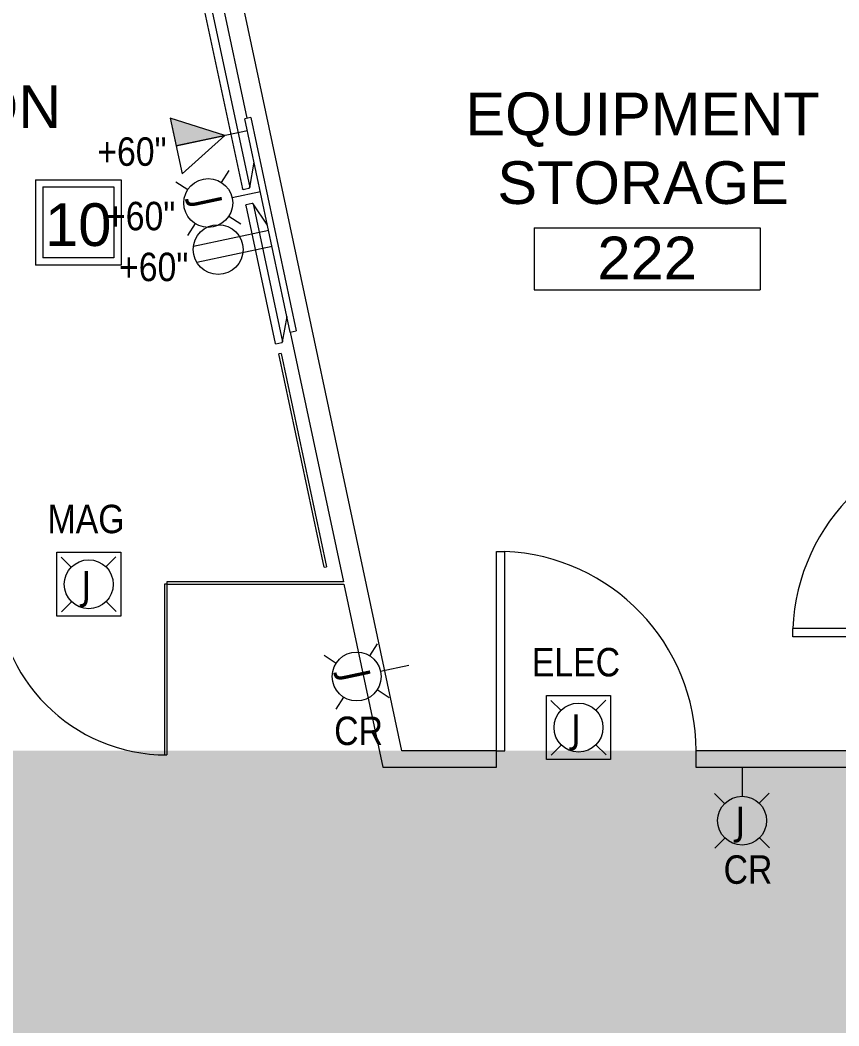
# Model space of a CAD drawing. Header units: inches. Extents: x 1 to 4284, y -575 to 745.
# Drawn here: x 1778.3 to 1950.9, y 79.5 to 291.7 of the extents above; entities that cross this region are included whole.
import ezdxf

# ---------------------------------------------------------------- set-up
doc = ezdxf.new("R2010")
doc.units = ezdxf.units.IN
doc.header["$MEASUREMENT"] = 0
for name, color, linetype, lineweight in [('A-ANNO-NOTE', 131, 'Continuous', 20), ('A-AREA-IDEN', 2, 'Continuous', 20), ('A-DETL-GENF', 92, 'Continuous', 9), ('A-DOOR', 31, 'Continuous', 9), ('E-COMM-IDEN', 2, 'Continuous', 9), ('E-ELEC-FIXT-IDEN', 2, 'Continuous', 9), ('I-WALL', 2, 'Continuous', 13), ('Q-CASE', 31, 'Continuous', 9), ('Q-SPCQ', 91, 'Continuous', 9)]:
    doc.layers.add(name, color=color, linetype=linetype, lineweight=lineweight)
doc.styles.add('Arial', font='arial.ttf', dxfattribs={"height": 9})
doc.styles.add('Arial_2', font='arial.ttf', dxfattribs={"width": 0.85, "height": 6})
doc.styles.add('Tahoma', font='tahoma.ttf', dxfattribs={"height": 6})

# ---------------------------------------------------------------- blocks, each defined once
blk = doc.blocks.new('Double-Glass - No Frame - 72_ x 96_-2337218-New Construction - Tel_Data_Elec Plan')
at = {"layer": 'A-DOOR', "color": 250, "lineweight": 20}
for p, q in [((-36, -0.25), (-36, -36.25)), ((-36, -0.25), (-35.5, -0.25)), ((-35.5, -0.25), (-35.5, -36.25)), ((35.5, -0.25), (35.5, -36.25)), ((36, -0.25), (35.5, -0.25)), ((36, -0.25), (36, -36.25)), ((-36, -36.25), (-35.5, -36.25))]:
    blk.add_line(p, q, dxfattribs=at)
at = {"layer": 'A-DOOR'}
for centre, start, end in [((-36, -0.25), 270, 360), ((36, -0.25), 180, 270)]:
    blk.add_arc(centre, 36, start, end, dxfattribs=at)
blk = doc.blocks.new('Single-Flush - 42_ x 96_ 2-2395101-New Construction - Tel_Data_Elec Plan')
at = {"layer": 'A-DOOR', "color": 250, "lineweight": 20}
for p, q in [((19.25, -1.75), (19.25, -43.78)), ((21, -1.75), (19.25, -1.75)), ((21, -1.75), (21, -43.78)), ((21, -43.78), (19.25, -43.78))]:
    blk.add_line(p, q, dxfattribs=at)
at = {"layer": 'A-DOOR'}
blk.add_arc((21, -1.75), 42.07, 180, 267.6158, dxfattribs=at)
blk = doc.blocks.new('Single-Flush - 42_ x 96_ 2-2395189-New Construction - Tel_Data_Elec Plan')
at = {"layer": 'A-DOOR', "color": 250, "lineweight": 20}
for p, q in [((19.25, -4), (19.25, -46.03)), ((21, -4), (19.25, -4)), ((21, -4), (21, -46.03)), ((21, -46.03), (19.25, -46.03))]:
    blk.add_line(p, q, dxfattribs=at)
at = {"layer": 'A-DOOR'}
blk.add_arc((21, -4), 42.07, 180, 267.6158, dxfattribs=at)
blk = doc.blocks.new('SPEC-EQUIP-TV - 48_ LCD vertical-2437393-New Construction - Tel_Data_Elec Plan')
at = {"layer": 'Q-SPCQ'}
for p, q in [((14.88, 0), (-14.87, 0)), ((-15, -0.12), (-15, -0.75)), ((-15, -0.75), (-15, -1.37)), ((-14.9, -1.57), (-9.86, -3.61)), ((14.9, -1.57), (-14.9, -1.57)), ((9.86, -3.61), (14.9, -1.57)), ((15, -0.75), (15, -0.12)), ((15, -1.37), (15, -0.75))]:
    blk.add_line(p, q, dxfattribs=at)
for points, knots in [([(-15, -0.12), (-15, -0.11), (-15, -0.1), (-14.99, -0.08), (-14.98, -0.06), (-14.98, -0.05), (-14.97, -0.04), (-14.96, -0.03), (-14.95, -0.03), (-14.94, -0.02), (-14.93, -0.01), (-14.92, -0.01), (-14.9, 0), (-14.89, 0), (-14.87, 0)], [0, 0, 0, 0, 0.166667, 0.25, 0.333333, 0.416667, 0.458333, 0.5, 0.583333, 0.666667, 0.708333, 0.75, 0.833333, 1, 1, 1, 1]), ([(14.88, 0), (14.89, 0), (14.9, 0), (14.92, -0.01), (14.94, -0.02), (14.94, -0.02), (14.95, -0.03), (14.96, -0.03), (14.97, -0.04), (14.98, -0.05), (14.98, -0.06), (14.99, -0.08), (15, -0.1), (15, -0.11), (15, -0.12)], [-1, -1, -1, -1, -0.833333, -0.75, -0.666667, -0.625, -0.583333, -0.5, -0.458333, -0.416667, -0.333333, -0.25, -0.166667, 0, 0, 0, 0]), ([(-15, -1.37), (-15, -1.38), (-15, -1.41), (-14.99, -1.44), (-14.98, -1.46), (-14.98, -1.48), (-14.97, -1.49), (-14.97, -1.5), (-14.96, -1.51), (-14.95, -1.52), (-14.94, -1.53), (-14.93, -1.54), (-14.92, -1.56), (-14.9, -1.57), (-14.9, -1.57)], [0, 0, 0, 0, 0.125, 0.25, 0.375, 0.4375, 0.5, 0.53125, 0.5625, 0.625, 0.6875, 0.75, 0.875, 1, 1, 1, 1]), ([(14.9, -1.57), (14.9, -1.57), (14.92, -1.56), (14.93, -1.54), (14.94, -1.53), (14.95, -1.52), (14.96, -1.51), (14.97, -1.49), (14.98, -1.48), (14.98, -1.47), (14.99, -1.45), (14.99, -1.43), (15, -1.41), (15, -1.38), (15, -1.37)], [0, 0, 0, 0, 0.125, 0.25, 0.3125, 0.375, 0.4375, 0.5, 0.5625, 0.625, 0.6875, 0.75, 0.875, 1, 1, 1, 1])]:
    blk.add_open_spline(points, degree=3, knots=knots, dxfattribs=at)
blk = doc.blocks.new('SPEC-EQUIP-TV - 48_ LCD 2-V21-New Construction - Tel_Data_Elec Plan')
at = {"layer": 'Q-SPCQ'}
for p, q in [((23.88, 0), (-23.87, 0)), ((-24, -0.12), (-24, -0.75)), ((-24, -0.75), (-24, -1.37)), ((-23.9, -1.57), (-18.86, -3.61)), ((23.9, -1.57), (-23.9, -1.57)), ((17.89, -4), (23.9, -1.57)), ((24, -0.75), (24, -0.12)), ((24, -1.37), (24, -0.75)), ((17.89, -4), (-9.5, -4))]:
    blk.add_line(p, q, dxfattribs=at)
for points, knots in [([(-24, -0.12), (-24, -0.11), (-24, -0.1), (-23.99, -0.08), (-23.98, -0.06), (-23.98, -0.05), (-23.97, -0.04), (-23.96, -0.03), (-23.95, -0.03), (-23.94, -0.02), (-23.93, -0.01), (-23.92, -0.01), (-23.9, 0), (-23.89, 0), (-23.87, 0)], [0, 0, 0, 0, 0.166667, 0.25, 0.333333, 0.416667, 0.458333, 0.5, 0.583333, 0.666667, 0.708333, 0.75, 0.833333, 1, 1, 1, 1]), ([(23.88, 0), (23.89, 0), (23.9, 0), (23.92, -0.01), (23.94, -0.02), (23.94, -0.02), (23.95, -0.03), (23.96, -0.03), (23.97, -0.04), (23.98, -0.05), (23.98, -0.06), (23.99, -0.08), (24, -0.1), (24, -0.11), (24, -0.12)], [-1, -1, -1, -1, -0.833333, -0.75, -0.666667, -0.625, -0.583333, -0.5, -0.458333, -0.416667, -0.333333, -0.25, -0.166667, 0, 0, 0, 0]), ([(-24, -1.37), (-24, -1.38), (-24, -1.41), (-23.99, -1.44), (-23.98, -1.46), (-23.98, -1.48), (-23.97, -1.49), (-23.97, -1.5), (-23.96, -1.51), (-23.95, -1.52), (-23.94, -1.53), (-23.93, -1.54), (-23.92, -1.56), (-23.9, -1.57), (-23.9, -1.57)], [0, 0, 0, 0, 0.125, 0.25, 0.375, 0.4375, 0.5, 0.53125, 0.5625, 0.625, 0.6875, 0.75, 0.875, 1, 1, 1, 1]), ([(23.9, -1.57), (23.9, -1.57), (23.92, -1.56), (23.93, -1.54), (23.94, -1.53), (23.95, -1.52), (23.96, -1.51), (23.97, -1.49), (23.98, -1.48), (23.98, -1.47), (23.99, -1.45), (23.99, -1.43), (24, -1.41), (24, -1.38), (24, -1.37)], [0, 0, 0, 0, 0.125, 0.25, 0.3125, 0.375, 0.4375, 0.5, 0.5625, 0.625, 0.6875, 0.75, 0.875, 1, 1, 1, 1])]:
    blk.add_open_spline(points, degree=3, knots=knots, dxfattribs=at)
blk = doc.blocks.new('WHTIE BACKGROUDN - WHTIE BACKGROUDN-2554311-New Construction - Tel_Data_Elec Plan')
at = {"layer": 'Q-CASE', "lineweight": 13}
for p, q in [((-344.75, 276.12), (-346.03, 275.84)), ((-336.47, 230.85), (-346.03, 275.84)), ((-344.75, 276.12), (-335.19, 231.12)), ((-336.47, 230.85), (-335.19, 231.12))]:
    blk.add_line(p, q, dxfattribs=at)
blk = doc.blocks.new('tv1 - tv-2554802-New Construction - Tel_Data_Elec Plan')
at = {"layer": 'Q-CASE', "lineweight": 13}
for p, q in [((-337.35, 221.36), (-337.84, 221.25)), ((-328.28, 176.26), (-337.84, 221.25)), ((-337.35, 221.36), (-327.79, 176.36)), ((-328.28, 176.26), (-327.79, 176.36))]:
    blk.add_line(p, q, dxfattribs=at)
blk = doc.blocks.new('FORM Room Tag - Name _ Number-2260771-New Construction - Tel_Data_Elec Plan')
at = {"layer": 'A-AREA-IDEN'}
for p, q in [((-0.2444, -0.0231), (-0.2444, -0.1589)), ((-0.2444, -0.0231), (0.2515, -0.0231)), ((0.2515, -0.0231), (0.2515, -0.1589)), ((-0.2444, -0.1589), (0.2515, -0.1589))]:
    blk.add_line(p, q, dxfattribs=at)
blk = doc.blocks.new('FORM Equipment_Fixture Tag - Square-214315-New Construction - Tel_Data_Elec Plan')
at = {"layer": 'A-ANNO-NOTE'}
for p, q in [((-0.09375, 0.09375), (0.09375, 0.09375)), ((-0.09375, 0.09375), (0.09375, 0.09375)), ((-0.09375, 0.09375), (0.09375, 0.09375)), ((-0.09375, 0.09375), (-0.09375, -0.09375)), ((0.09375, 0.09375), (0.09375, -0.09375)), ((-0.078125, 0.078125), (-0.078125, -0.078125)), ((-0.078125, 0.078125), (0.078125, 0.078125)), ((0.078125, 0.078125), (0.078125, -0.078125)), ((0.078125, -0.078125), (-0.078125, -0.078125)), ((0.09375, -0.09375), (-0.09375, -0.09375))]:
    blk.add_line(p, q, dxfattribs=at)

msp = doc.modelspace()

# ---------------------------------------------------------------- hatches: boundary and pattern name
at = {"layer": 'A-ANNO-NOTE', "lineweight": 9}
msp.add_hatch(color=256, dxfattribs=at).paths.add_polyline_path([(1811.22, 265.11), (1821.45, 267.29), (1809.97, 270.98)], flags=0)
at = {"layer": 'A-DETL-GENF'}
h = msp.add_hatch(color=9, dxfattribs=at)
h.paths.add_polyline_path([(2670.25, -574.97), (3351.87, -574.97), (3145.37, 47.27), (3150.76, 47.51), (3156.11, 48.24), (3161.37, 49.44), (3166.5, 51.1), (3171.46, 53.22), (3176.21, 55.78), (3180.72, 58.75), (3184.93, 62.12), (3188.83, 65.85), (3192.38, 69.91), (3195.55, 74.27), (3198.32, 78.91), (3200.66, 83.77), (3202.56, 88.82), (3203.99, 94.02), (3204.96, 99.33), (3205.44, 104.7), (3205.44, 110.1), (3204.96, 115.47), (3203.99, 120.78), (3202.56, 125.98), (3200.66, 131.03), (3198.32, 135.89), (3195.55, 140.52), (3192.38, 144.89), (3188.83, 148.95), (3184.93, 152.68), (3180.72, 156.04), (3176.21, 159.02), (3171.46, 161.57), (3166.5, 163.69), (3161.37, 165.36), (3156.11, 166.56), (3150.76, 167.29), (3145.37, 167.53), (3104.37, 167.53), (3114.37, 137.54), (2849.75, 137.54), (2849.75, 134.04), (2536.59, 134.04), (2536.59, 137.54), (2500.59, 137.54), (2500.59, 134.04), (2487.75, 134.04), (2487.75, 137.54), (2485.75, 137.54), (2485.75, 134.04), (2036, 134.04), (2036, 137.54), (1569.27, 137.54), (1569.27, 230.67), (1348.3, 230.67), (1303.26, 366.22), (1301.22, 372.86), (1299.17, 381.22), (1297.6, 389.68), (1296.52, 398.22), (1295.93, 406.8), (1295.83, 415.41), (1296.22, 424), (1297.11, 432.56), (1298.48, 441.06), (1300.33, 449.46), (1302.66, 457.74), (1305.47, 465.88), (1308.73, 473.84), (1312.44, 481.6), (1316.59, 489.14), (1321.17, 496.43), (1326.15, 503.45), (1331.53, 510.16), (1337.62, 516.9), (1343.39, 522.62), (1349.83, 528.33), (1356.59, 533.65), (1363.64, 538.58), (1370.97, 543.1), (1378.54, 547.19), (1386.33, 550.84), (1394.32, 554.04), (1402.48, 556.78), (1410.78, 559.04), (1419.19, 560.83), (1427.7, 562.14), (1436.26, 562.95), (1444.9, 563.28), (1472.46, 563.28), (1431.87, 685.04), (1068.62, 685.04), (1256.37, 121.79), (1403.25, 121.79), (1403.25, 13.04), (1292.62, 13.04), (1287.24, 12.79), (1281.91, 12.07), (1276.66, 10.87), (1271.54, 9.21), (1266.59, 7.09), (1261.85, 4.54), (1257.35, 1.58), (1253.15, -1.78), (1249.25, -5.5), (1245.71, -9.56), (1242.55, -13.91), (1239.79, -18.53), (1237.45, -23.38), (1235.56, -28.42), (1234.13, -33.61), (1233.16, -38.91), (1232.68, -44.27), (1232.68, -49.66), (1233.16, -55.02), (1234.13, -60.32), (1235.56, -65.51), (1237.45, -70.55), (1239.79, -75.4), (1242.55, -80.02), (1245.71, -84.37), (1249.25, -88.43), (1253.15, -92.15), (1257.35, -95.51), (1261.85, -98.47), (1266.59, -101.02), (1271.54, -103.14), (1276.66, -104.8), (1281.91, -106), (1287.24, -106.72), (1292.62, -106.96), (1406.75, -106.96), (1406.75, -214.96), (1368.62, -214.96), (1488.62, -574.97), (2230.18, -574.97)], flags=0)
h.paths.add_polyline_path([(1985.62, 126.54), (1982.12, 126.54), (1982.12, 134.04), (1985.62, 134.04)], flags=0)

# ---------------------------------------------------------------- linework, layer by layer
at = {"layer": 'A-ANNO-NOTE'}
for p, q in [((1809.97, 270.98), (1811.22, 265.11)), ((1821.45, 267.29), (1809.97, 270.98)), ((1809.97, 270.98), (1812.46, 259.24)), ((1821.45, 267.29), (1809.97, 270.98)), ((1826.26, 268.31), (1811.22, 265.11)), ((1811.22, 265.11), (1821.45, 267.29)), ((1821.45, 267.29), (1812.46, 259.24)), ((1820.76, 257.44), (1822.4, 259.96)), ((1813.65, 255.86), (1811.12, 257.5)), ((1828.99, 255.43), (1823.04, 254.16)), ((1815.23, 248.74), (1813.59, 246.22)), ((1822.34, 250.32), (1824.87, 248.68)), ((1830.72, 247.3), (1814.88, 243.93)), ((1831.45, 243.89), (1815.6, 240.52)), ((1786.03, 179.4), (1799.53, 179.4)), ((1786.03, 165.9), (1786.03, 179.4)), ((1789.1, 176.26), (1786.98, 178.39)), ((1796.39, 176.33), (1798.52, 178.45)), ((1799.53, 179.4), (1799.53, 165.9)), ((1789.17, 168.97), (1787.04, 166.84)), ((1796.46, 169.03), (1798.59, 166.91)), ((1799.53, 165.9), (1786.03, 165.9)), ((1852.04, 157.55), (1853.67, 160.07)), ((1844.92, 155.97), (1842.4, 157.61)), ((1860.27, 155.54), (1854.31, 154.27)), ((1846.5, 148.85), (1844.86, 146.33)), ((1853.62, 150.43), (1856.14, 148.79)), ((1889.29, 149.18), (1902.79, 149.18)), ((1889.29, 135.68), (1889.29, 149.18)), ((1902.79, 149.18), (1902.79, 135.68)), ((1892.36, 146.05), (1890.24, 148.17)), ((1899.66, 146.11), (1901.78, 148.24)), ((1892.43, 138.76), (1890.3, 136.63)), ((1899.72, 138.82), (1901.85, 136.7)), ((1902.79, 135.68), (1889.29, 135.68)), ((1930.52, 134.04), (1930.52, 127.95)), ((1926.84, 126.4), (1924.71, 128.53)), ((1934.13, 126.47), (1936.26, 128.59)), ((1926.9, 119.11), (1924.78, 116.98)), ((1934.2, 119.18), (1936.32, 117.05))]:
    msp.add_line(p, q, dxfattribs=at)
for centre, radius in [((1817.99, 253.09), 5.16), ((1820.08, 243.26), 5.25), ((1792.78, 172.65), 5.16), ((1849.27, 153.2), 5.16), ((1896.04, 142.43), 5.16), ((1930.52, 122.79), 5.16)]:
    msp.add_circle(centre, radius, dxfattribs=at)
at = {"layer": 'I-WALL', "color": 250, "lineweight": 20}
for p, q in [((1858.78, 137.54), (1821.79, 311.58)), ((1835.28, 225.87), (1846.48, 173.15)), ((1846.48, 173.15), (1809.27, 173.15)), ((1809.27, 173.15), (1809.27, 172.65)), ((1809.27, 172.65), (1846.59, 172.65)), ((1846.59, 172.65), (1854.8, 134.04)), ((1878.75, 137.54), (1858.78, 137.54)), ((1878.75, 134.04), (1878.75, 137.54)), ((1983.25, 137.54), (1920.75, 137.54)), ((1920.75, 137.54), (1920.75, 134.04)), ((1854.8, 134.04), (1878.75, 134.04)), ((1920.75, 134.04), (2036, 134.04))]:
    msp.add_line(p, q, dxfattribs=at)

# ---------------------------------------------------------------- block references
at = {"layer": 'A-ANNO-NOTE', "xscale": 96, "yscale": 96, "zscale": 96}
msp.add_blockref('FORM Equipment_Fixture Tag - Square-214315-New Construction - Tel_Data_Elec Plan', (1790.59, 248.99), dxfattribs=at)
at = {"layer": 'A-AREA-IDEN', "xscale": 95.99999999999994, "yscale": 95.99999999999994, "zscale": 95.99999999999994}
msp.add_blockref('FORM Room Tag - Name _ Number-2260771-New Construction - Tel_Data_Elec Plan', (1910.17, 250.03), dxfattribs=at)
at = {"layer": 'A-DOOR', "lineweight": 13}
for name, p, rotation in [('Single-Flush - 42_ x 96_ 2-2395189-New Construction - Tel_Data_Elec Plan', (1987.25, 182.54), 270), ('Single-Flush - 42_ x 96_ 2-2395101-New Construction - Tel_Data_Elec Plan', (1899.75, 135.79), 180)]:
    msp.add_blockref(name, p, dxfattribs=dict(at, rotation=rotation))
msp.add_blockref('Double-Glass - No Frame - 72_ x 96_-2337218-New Construction - Tel_Data_Elec Plan', (1773.27, 172.9), dxfattribs=at)
at = {"layer": 'Q-CASE', "lineweight": 13}
for name, p in [('WHTIE BACKGROUDN - WHTIE BACKGROUDN-2554311-New Construction - Tel_Data_Elec Plan', (2171.74, -4.98)), ('tv1 - tv-2554802-New Construction - Tel_Data_Elec Plan', (2170.69, 0))]:
    msp.add_blockref(name, p, dxfattribs=at)
at = {"layer": 'Q-SPCQ', "rotation": 101.9999999999995}
for name, p in [('SPEC-EQUIP-TV - 48_ LCD 2-V21-New Construction - Tel_Data_Elec Plan', (1820.21, 279.41)), ('SPEC-EQUIP-TV - 48_ LCD vertical-2437393-New Construction - Tel_Data_Elec Plan', (1829.01, 238.02))]:
    msp.add_blockref(name, p, dxfattribs=at)

# ---------------------------------------------------------------- texts
at = {"layer": 'A-ANNO-NOTE', "lineweight": 9, "attachment_point": 1}
for s, insert, char_height, width, style in [('10', (1783.58, 253.02), 9, 16.968, 'Arial'), ('J', (1791.23, 175.42), 6, 3.939, 'Tahoma'), ('J', (1894.49, 145.2), 6, 3.939, 'Tahoma'), ('J', (1929.14, 125.77), 6, 3.939, 'Tahoma')]:
    msp.add_mtext(s, dxfattribs=dict(at, insert=insert, char_height=char_height, width=width, style=style))
at = {"layer": 'A-ANNO-NOTE', "lineweight": 9, "char_height": 6, "width": 3.939, "attachment_point": 1, "rotation": 282, "style": 'Tahoma'}
for insert in [(1820.62, 255.06), (1851.9, 155.17)]:
    msp.add_mtext('J', dxfattribs=dict(at, insert=insert))
at = {"layer": 'A-AREA-IDEN', "lineweight": 9, "char_height": 9, "attachment_point": 1, "style": 'Arial'}
for s, insert, width in [('RECEPTION', (1713.67, 277.92), 89.991), ('EQUIPMENT', (1872.18, 276.38), 91.809), ('STORAGE', (1878.93, 261.88), 75.75), ('222', (1900.03, 245.99), 25.452)]:
    msp.add_mtext(s, dxfattribs=dict(at, insert=insert, width=width))
at = {"layer": 'E-COMM-IDEN', "char_height": 6, "width": 18.0285, "attachment_point": 1, "style": 'Arial_2'}
for insert in [(1794.58, 266.93), (1796.42, 253.33), (1799.17, 242.6)]:
    msp.add_mtext('+60"', dxfattribs=dict(at, insert=insert))
at = {"layer": 'E-ELEC-FIXT-IDEN', "char_height": 6, "attachment_point": 1, "style": 'Arial_2'}
for s, insert, width in [('MAG', (1784.11, 189.43), 20.3464), ('ELEC', (1886.2, 159.22), 23.1795), ('CR', (1844.53, 144.74), 12.8775), ('CR', (1926.63, 115.47), 12.8775)]:
    msp.add_mtext(s, dxfattribs=dict(at, insert=insert, width=width))

doc.saveas('drawing.dxf')
